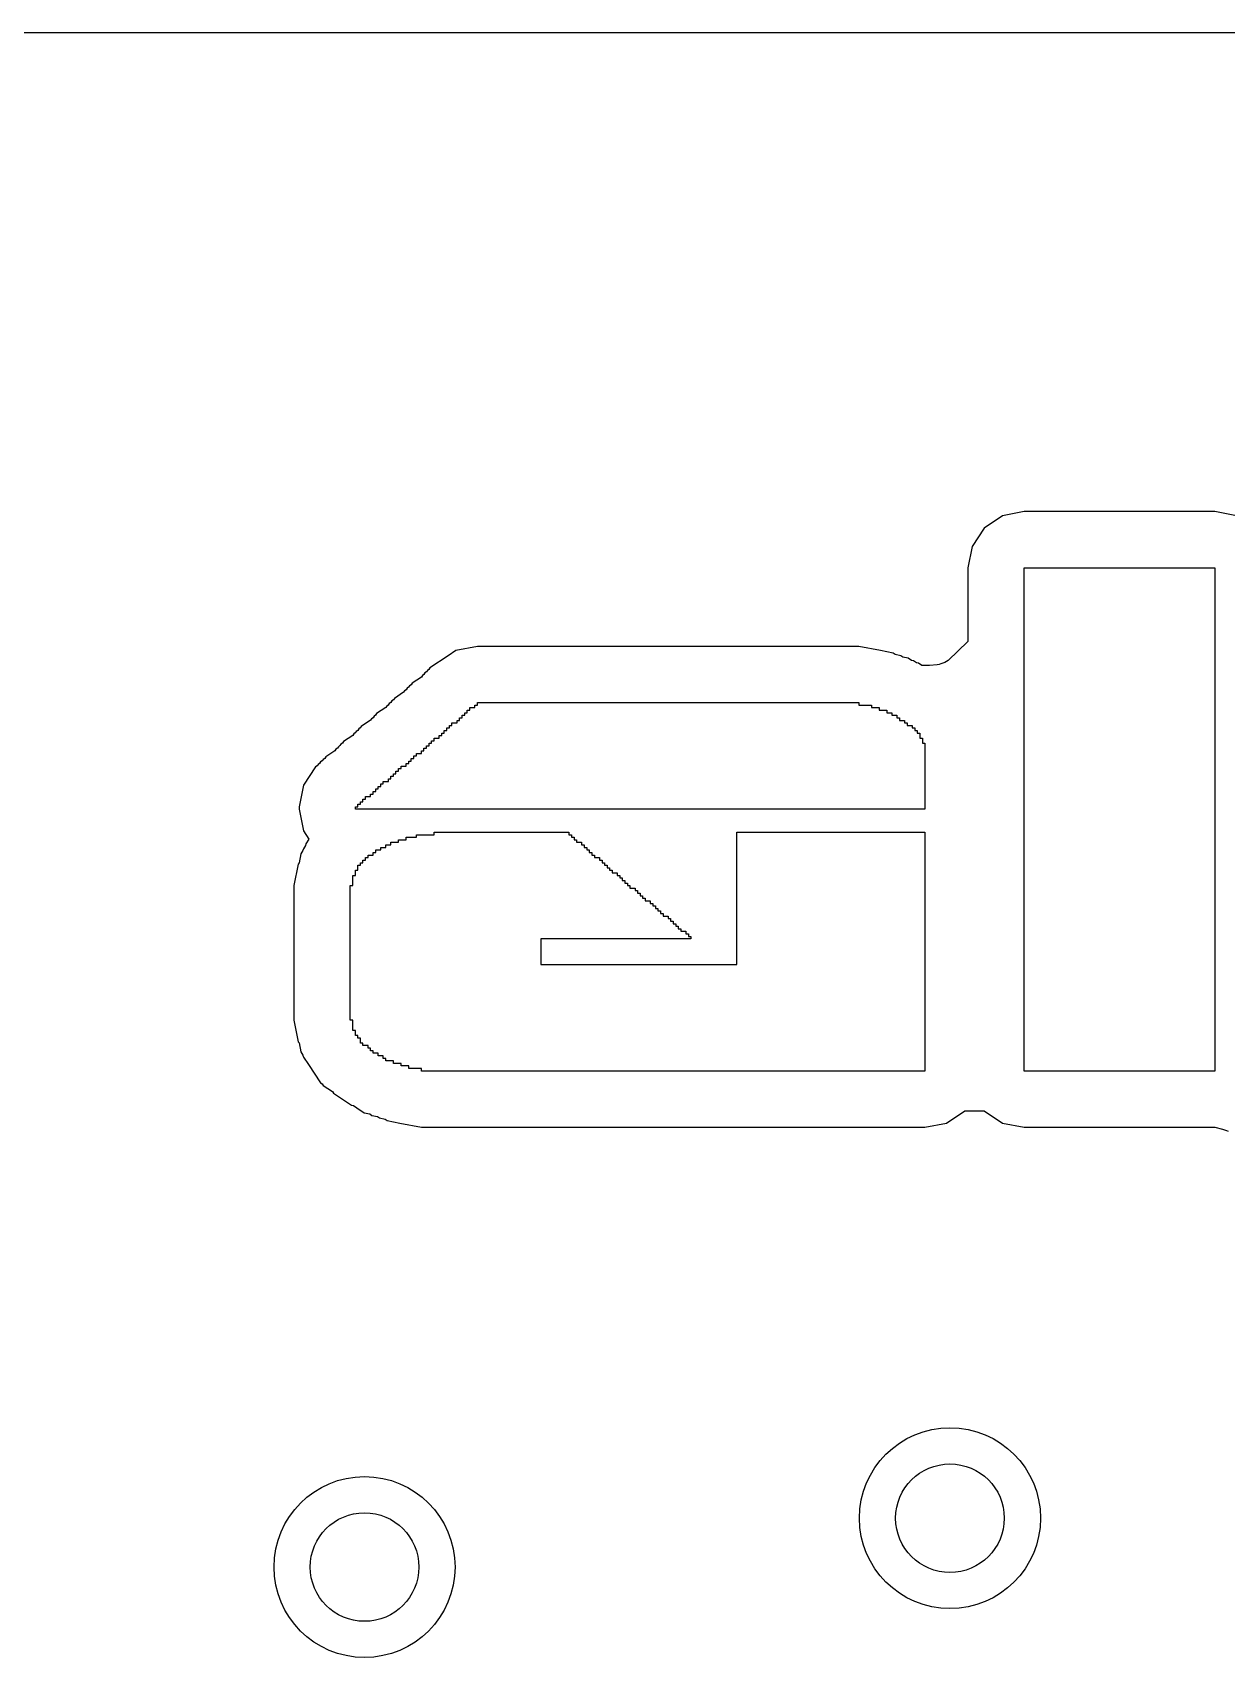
# Model space of a CAD drawing. Extents: x -55.7 to 0, y 0.2 to 22.7.
# Drawn here: x -51.844 to -48.546, y 18.165 to 22.656 of the extents above; entities that cross this region are included whole.
import ezdxf

# ---------------------------------------------------------------- set-up
doc = ezdxf.new("R2010")
doc.units = 0
doc.layers.add('TOPLAYER', color=1, linetype='CONTINUOUS')
doc.layers.add('VIAHOLELAYER', color=16, linetype='CONTINUOUS')

msp = doc.modelspace()

# ---------------------------------------------------------------- linework, layer by layer
at = {"layer": 'TOPLAYER'}
for p, q in [((-53.34, 22.6559), (-45.254, 22.6559)), ((-49.1052, 21.3317), (-49.1647, 21.3199)), ((-48.5785, 21.3317), (-49.1052, 21.3317)), ((-48.519, 21.3199), (-48.5785, 21.3317)), ((-49.1647, 21.3199), (-49.2151, 21.2862)), ((-49.2151, 21.2862), (-49.2488, 21.2358)), ((-49.2488, 21.2358), (-49.2606, 21.1763)), ((-49.2606, 21.1763), (-49.2606, 20.9726)), ((-49.1052, 21.1693), (-49.1052, 21.1763)), ((-49.1052, 21.1763), (-48.5785, 21.1763)), ((-49.1052, 21.1623), (-49.1052, 21.1693)), ((-49.1052, 21.1552), (-49.1052, 21.1623)), ((-49.1052, 21.1482), (-49.1052, 21.1552)), ((-48.5785, 21.1763), (-48.5785, 21.1693)), ((-48.5785, 21.1693), (-48.5785, 21.1623)), ((-48.5785, 21.1623), (-48.5785, 21.1552)), ((-48.5785, 21.1552), (-48.5785, 21.1482)), ((-49.1052, 21.1412), (-49.1052, 21.1482)), ((-49.1052, 21.1342), (-49.1052, 21.1412)), ((-49.1052, 21.1271), (-49.1052, 21.1342)), ((-49.1052, 21.1201), (-49.1052, 21.1271)), ((-49.1052, 21.1131), (-49.1052, 21.1201)), ((-49.1052, 21.1061), (-49.1052, 21.1131)), ((-48.5785, 21.1482), (-48.5785, 21.1412)), ((-48.5785, 21.1412), (-48.5785, 21.1342)), ((-48.5785, 21.1342), (-48.5785, 21.1271)), ((-48.5785, 21.1271), (-48.5785, 21.1201)), ((-48.5785, 21.1201), (-48.5785, 21.1131)), ((-48.5785, 21.1131), (-48.5785, 21.1061)), ((-49.1052, 21.099), (-49.1052, 21.1061)), ((-49.1052, 21.092), (-49.1052, 21.099)), ((-49.1052, 21.085), (-49.1052, 21.092)), ((-49.1052, 21.078), (-49.1052, 21.085)), ((-49.1052, 21.0709), (-49.1052, 21.078)), ((-49.1052, 21.0639), (-49.1052, 21.0709)), ((-49.1052, 21.0569), (-49.1052, 21.0639)), ((-48.5785, 21.1061), (-48.5785, 21.099)), ((-48.5785, 21.099), (-48.5785, 21.092)), ((-48.5785, 21.092), (-48.5785, 21.085)), ((-48.5785, 21.085), (-48.5785, 21.078)), ((-48.5785, 21.078), (-48.5785, 21.0709)), ((-48.5785, 21.0709), (-48.5785, 21.0639)), ((-48.5785, 21.0639), (-48.5785, 21.0569)), ((-49.1052, 21.0499), (-49.1052, 21.0569)), ((-49.1052, 21.0428), (-49.1052, 21.0499)), ((-49.1052, 21.0358), (-49.1052, 21.0428)), ((-49.1052, 21.0288), (-49.1052, 21.0358)), ((-49.1052, 21.0218), (-49.1052, 21.0288)), ((-49.1052, 21.0148), (-49.1052, 21.0218)), ((-48.5785, 21.0569), (-48.5785, 21.0499)), ((-48.5785, 21.0499), (-48.5785, 21.0428)), ((-48.5785, 21.0428), (-48.5785, 21.0358)), ((-48.5785, 21.0358), (-48.5785, 21.0288)), ((-48.5785, 21.0288), (-48.5785, 21.0218)), ((-48.5785, 21.0218), (-48.5785, 21.0148)), ((-49.2606, 20.9726), (-49.3152, 20.9205)), ((-49.1052, 21.0077), (-49.1052, 21.0148)), ((-49.1052, 21.0007), (-49.1052, 21.0077)), ((-49.1052, 20.9937), (-49.1052, 21.0007)), ((-49.1052, 20.9867), (-49.1052, 20.9937)), ((-49.1052, 20.9796), (-49.1052, 20.9867)), ((-49.1052, 20.9726), (-49.1052, 20.9796)), ((-49.1052, 20.9656), (-49.1052, 20.9726)), ((-48.5785, 21.0148), (-48.5785, 21.0077)), ((-48.5785, 21.0077), (-48.5785, 21.0007)), ((-48.5785, 21.0007), (-48.5785, 20.9937)), ((-48.5785, 20.9937), (-48.5785, 20.9867)), ((-48.5785, 20.9867), (-48.5785, 20.9796)), ((-48.5785, 20.9796), (-48.5785, 20.9726)), ((-48.5785, 20.9726), (-48.5785, 20.9656)), ((-50.6958, 20.9336), (-50.7462, 20.8999)), ((-50.6748, 20.9476), (-50.6958, 20.9336)), ((-50.6958, 20.9336), (-50.6958, 20.9336)), ((-50.6153, 20.9594), (-50.6748, 20.9476)), ((-49.5618, 20.9594), (-50.6153, 20.9594)), ((-49.5023, 20.9476), (-49.5618, 20.9594)), ((-49.5022, 20.9476), (-49.5023, 20.9476)), ((-49.4672, 20.9406), (-49.5022, 20.9476)), ((-49.4612, 20.9365), (-49.4672, 20.9406)), ((-49.4461, 20.9336), (-49.4612, 20.9365)), ((-49.4401, 20.9295), (-49.4461, 20.9336)), ((-49.425, 20.9265), (-49.4401, 20.9295)), ((-49.1052, 20.9586), (-49.1052, 20.9656)), ((-49.1052, 20.9515), (-49.1052, 20.9586)), ((-49.1052, 20.9445), (-49.1052, 20.9515)), ((-49.1052, 20.9375), (-49.1052, 20.9445)), ((-49.1052, 20.9305), (-49.1052, 20.9375)), ((-49.1052, 20.9234), (-49.1052, 20.9305)), ((-48.5785, 20.9656), (-48.5785, 20.9586)), ((-48.5785, 20.9586), (-48.5785, 20.9515)), ((-48.5785, 20.9515), (-48.5785, 20.9445)), ((-48.5785, 20.9445), (-48.5785, 20.9375)), ((-48.5785, 20.9375), (-48.5785, 20.9305)), ((-48.5785, 20.9305), (-48.5785, 20.9234)), ((-50.7603, 20.8858), (-50.7631, 20.8816)), ((-50.7561, 20.8886), (-50.7603, 20.8858)), ((-50.7533, 20.8929), (-50.7561, 20.8886)), ((-50.7491, 20.8957), (-50.7533, 20.8929)), ((-50.7462, 20.8999), (-50.7491, 20.8957)), ((-49.416, 20.9205), (-49.425, 20.9265)), ((-49.411, 20.9195), (-49.416, 20.9205)), ((-49.402, 20.9135), (-49.411, 20.9195)), ((-49.397, 20.9125), (-49.402, 20.9135)), ((-49.3876, 20.9063), (-49.397, 20.9125)), ((-49.3669, 20.9068), (-49.3876, 20.9063)), ((-49.3451, 20.9087), (-49.3669, 20.9068)), ((-49.3396, 20.9097), (-49.3451, 20.9087)), ((-49.3348, 20.911), (-49.3396, 20.9097)), ((-49.3294, 20.9129), (-49.3348, 20.911)), ((-49.3245, 20.9152), (-49.3294, 20.9129)), ((-49.3152, 20.9205), (-49.3245, 20.9152)), ((-49.1052, 20.9164), (-49.1052, 20.9234)), ((-49.1052, 20.9094), (-49.1052, 20.9164)), ((-49.1052, 20.9024), (-49.1052, 20.9094)), ((-49.1052, 20.8954), (-49.1052, 20.9024)), ((-49.1052, 20.8883), (-49.1052, 20.8954)), ((-49.1052, 20.8813), (-49.1052, 20.8883)), ((-48.5785, 20.9234), (-48.5785, 20.9164)), ((-48.5785, 20.9164), (-48.5785, 20.9094)), ((-48.5785, 20.9094), (-48.5785, 20.9024)), ((-48.5785, 20.9024), (-48.5785, 20.8954)), ((-48.5785, 20.8954), (-48.5785, 20.8883)), ((-48.5785, 20.8883), (-48.5785, 20.8813)), ((-50.8123, 20.8395), (-50.8165, 20.8367)), ((-50.8095, 20.8437), (-50.8123, 20.8395)), ((-50.8053, 20.8465), (-50.8095, 20.8437)), ((-50.8024, 20.8507), (-50.8053, 20.8465)), ((-50.7982, 20.8535), (-50.8024, 20.8507)), ((-50.7954, 20.8577), (-50.7982, 20.8535)), ((-50.7701, 20.8746), (-50.7954, 20.8577)), ((-50.7673, 20.8788), (-50.7701, 20.8746)), ((-50.7631, 20.8816), (-50.7673, 20.8788)), ((-49.1052, 20.8743), (-49.1052, 20.8813)), ((-49.1052, 20.8673), (-49.1052, 20.8743)), ((-49.1052, 20.8602), (-49.1052, 20.8673)), ((-49.1052, 20.8532), (-49.1052, 20.8602)), ((-49.1052, 20.8462), (-49.1052, 20.8532)), ((-49.1052, 20.8392), (-49.1052, 20.8462)), ((-49.1052, 20.8321), (-49.1052, 20.8392)), ((-48.5785, 20.8813), (-48.5785, 20.8743)), ((-48.5785, 20.8743), (-48.5785, 20.8673)), ((-48.5785, 20.8673), (-48.5785, 20.8602)), ((-48.5785, 20.8602), (-48.5785, 20.8532)), ((-48.5785, 20.8532), (-48.5785, 20.8462)), ((-48.5785, 20.8462), (-48.5785, 20.8392)), ((-48.5785, 20.8392), (-48.5785, 20.8321)), ((-50.8656, 20.7945), (-50.8684, 20.7904)), ((-50.8614, 20.7973), (-50.8656, 20.7945)), ((-50.8586, 20.8015), (-50.8614, 20.7973)), ((-50.8544, 20.8044), (-50.8586, 20.8015)), ((-50.8516, 20.8086), (-50.8544, 20.8044)), ((-50.8474, 20.8114), (-50.8516, 20.8086)), ((-50.8446, 20.8156), (-50.8474, 20.8114)), ((-50.8193, 20.8325), (-50.8446, 20.8156)), ((-50.8165, 20.8367), (-50.8193, 20.8325)), ((-50.6223, 20.79), (-50.6223, 20.797)), ((-50.6223, 20.797), (-50.6153, 20.797)), ((-50.6153, 20.797), (-50.6153, 20.804)), ((-50.6153, 20.804), (-49.5618, 20.804)), ((-49.5618, 20.804), (-49.5618, 20.797)), ((-49.5618, 20.797), (-49.5266, 20.797)), ((-49.5266, 20.797), (-49.5266, 20.79)), ((-49.1052, 20.8251), (-49.1052, 20.8321)), ((-49.1052, 20.8181), (-49.1052, 20.8251)), ((-49.1052, 20.8111), (-49.1052, 20.8181)), ((-49.1052, 20.804), (-49.1052, 20.8111)), ((-49.1052, 20.797), (-49.1052, 20.804)), ((-49.1052, 20.79), (-49.1052, 20.797)), ((-48.5785, 20.8321), (-48.5785, 20.8251)), ((-48.5785, 20.8251), (-48.5785, 20.8181)), ((-48.5785, 20.8181), (-48.5785, 20.8111)), ((-48.5785, 20.8111), (-48.5785, 20.804)), ((-48.5785, 20.804), (-48.5785, 20.797)), ((-48.5785, 20.797), (-48.5785, 20.79)), ((-50.9106, 20.7553), (-50.9359, 20.7383)), ((-50.9078, 20.7594), (-50.9106, 20.7553)), ((-50.9036, 20.7622), (-50.9078, 20.7594)), ((-50.9008, 20.7664), (-50.9036, 20.7622)), ((-50.8966, 20.7692), (-50.9008, 20.7664)), ((-50.8937, 20.7735), (-50.8966, 20.7692)), ((-50.8684, 20.7904), (-50.8937, 20.7735)), ((-50.6855, 20.7408), (-50.6855, 20.7479)), ((-50.6855, 20.7479), (-50.6715, 20.7479)), ((-50.6715, 20.7479), (-50.6715, 20.7549)), ((-50.6715, 20.7549), (-50.6645, 20.7549)), ((-50.6645, 20.7549), (-50.6645, 20.7619)), ((-50.6645, 20.7619), (-50.6574, 20.7619)), ((-50.6574, 20.7619), (-50.6574, 20.7689)), ((-50.6574, 20.7689), (-50.6504, 20.7689)), ((-50.6504, 20.7689), (-50.6504, 20.776)), ((-50.6504, 20.776), (-50.6434, 20.776)), ((-50.6434, 20.776), (-50.6434, 20.783)), ((-50.6434, 20.783), (-50.6364, 20.783)), ((-50.6364, 20.783), (-50.6364, 20.79)), ((-50.6364, 20.79), (-50.6223, 20.79)), ((-49.5266, 20.79), (-49.5056, 20.79)), ((-49.5056, 20.79), (-49.5056, 20.783)), ((-49.5056, 20.783), (-49.4845, 20.783)), ((-49.4845, 20.783), (-49.4845, 20.776)), ((-49.4845, 20.776), (-49.4705, 20.776)), ((-49.4705, 20.776), (-49.4705, 20.7689)), ((-49.4705, 20.7689), (-49.4564, 20.7689)), ((-49.4564, 20.7689), (-49.4564, 20.7619)), ((-49.4564, 20.7619), (-49.4494, 20.7619)), ((-49.4494, 20.7619), (-49.4494, 20.7549)), ((-49.4494, 20.7549), (-49.4353, 20.7549)), ((-49.4353, 20.7549), (-49.4353, 20.7479)), ((-49.4353, 20.7479), (-49.4283, 20.7479)), ((-49.4283, 20.7479), (-49.4283, 20.7408)), ((-49.1052, 20.783), (-49.1052, 20.79)), ((-49.1052, 20.776), (-49.1052, 20.783)), ((-49.1052, 20.7689), (-49.1052, 20.776)), ((-49.1052, 20.7619), (-49.1052, 20.7689)), ((-49.1052, 20.7549), (-49.1052, 20.7619)), ((-49.1052, 20.7479), (-49.1052, 20.7549)), ((-49.1052, 20.7408), (-49.1052, 20.7479)), ((-48.5785, 20.79), (-48.5785, 20.783)), ((-48.5785, 20.783), (-48.5785, 20.776)), ((-48.5785, 20.776), (-48.5785, 20.7689)), ((-48.5785, 20.7689), (-48.5785, 20.7619)), ((-48.5785, 20.7619), (-48.5785, 20.7549)), ((-48.5785, 20.7549), (-48.5785, 20.7479)), ((-48.5785, 20.7479), (-48.5785, 20.7408)), ((-50.9597, 20.7131), (-50.985, 20.6962)), ((-50.957, 20.7173), (-50.9597, 20.7131)), ((-50.9527, 20.7201), (-50.957, 20.7173)), ((-50.9499, 20.7243), (-50.9527, 20.7201)), ((-50.9457, 20.7271), (-50.9499, 20.7243)), ((-50.9429, 20.7313), (-50.9457, 20.7271)), ((-50.9387, 20.7341), (-50.9429, 20.7313)), ((-50.9359, 20.7383), (-50.9387, 20.7341)), ((-50.7347, 20.6987), (-50.7347, 20.7057)), ((-50.7347, 20.7057), (-50.7207, 20.7057)), ((-50.7207, 20.7057), (-50.7207, 20.7127)), ((-50.7207, 20.7127), (-50.7136, 20.7127)), ((-50.7136, 20.7127), (-50.7136, 20.7198)), ((-50.7136, 20.7198), (-50.7066, 20.7198)), ((-50.7066, 20.7198), (-50.7066, 20.7268)), ((-50.7066, 20.7268), (-50.6996, 20.7268)), ((-50.6996, 20.7268), (-50.6996, 20.7338)), ((-50.6996, 20.7338), (-50.6926, 20.7338)), ((-50.6926, 20.7338), (-50.6926, 20.7408)), ((-50.6926, 20.7408), (-50.6855, 20.7408)), ((-49.4283, 20.7408), (-49.4143, 20.7408)), ((-49.4143, 20.7408), (-49.4143, 20.7338)), ((-49.4143, 20.7338), (-49.4073, 20.7338)), ((-49.4073, 20.7338), (-49.4073, 20.7268)), ((-49.4073, 20.7268), (-49.4002, 20.7268)), ((-49.4002, 20.7268), (-49.4002, 20.7198)), ((-49.4002, 20.7198), (-49.3932, 20.7198)), ((-49.3932, 20.7198), (-49.3932, 20.7127)), ((-49.3932, 20.7127), (-49.3932, 20.7057)), ((-49.3932, 20.7057), (-49.3862, 20.7057)), ((-49.3862, 20.7057), (-49.3862, 20.6987)), ((-49.1052, 20.7338), (-49.1052, 20.7408)), ((-49.1052, 20.7268), (-49.1052, 20.7338)), ((-49.1052, 20.7198), (-49.1052, 20.7268)), ((-49.1052, 20.7127), (-49.1052, 20.7198)), ((-49.1052, 20.7057), (-49.1052, 20.7127)), ((-49.1052, 20.6987), (-49.1052, 20.7057)), ((-48.5785, 20.7408), (-48.5785, 20.7338)), ((-48.5785, 20.7338), (-48.5785, 20.7268)), ((-48.5785, 20.7268), (-48.5785, 20.7198)), ((-48.5785, 20.7198), (-48.5785, 20.7127)), ((-48.5785, 20.7127), (-48.5785, 20.7057)), ((-48.5785, 20.7057), (-48.5785, 20.6987)), ((-51.0089, 20.671), (-51.0342, 20.654)), ((-51.0061, 20.6751), (-51.0089, 20.671)), ((-51.0019, 20.6779), (-51.0061, 20.6751)), ((-50.9991, 20.6821), (-51.0019, 20.6779)), ((-50.9949, 20.685), (-50.9991, 20.6821)), ((-50.9921, 20.6892), (-50.9949, 20.685)), ((-50.9879, 20.692), (-50.9921, 20.6892)), ((-50.985, 20.6962), (-50.9879, 20.692)), ((-50.7839, 20.6566), (-50.7839, 20.6636)), ((-50.7839, 20.6636), (-50.7698, 20.6636)), ((-50.7698, 20.6636), (-50.7698, 20.6706)), ((-50.7698, 20.6706), (-50.7628, 20.6706)), ((-50.7628, 20.6706), (-50.7628, 20.6776)), ((-50.7628, 20.6776), (-50.7558, 20.6776)), ((-50.7558, 20.6776), (-50.7558, 20.6846)), ((-50.7558, 20.6846), (-50.7488, 20.6846)), ((-50.7488, 20.6846), (-50.7488, 20.6917)), ((-50.7488, 20.6917), (-50.7417, 20.6917)), ((-50.7417, 20.6917), (-50.7417, 20.6987)), ((-50.7417, 20.6987), (-50.7347, 20.6987)), ((-49.3862, 20.6987), (-49.3862, 20.6917)), ((-49.3862, 20.6917), (-49.3792, 20.6917)), ((-49.3792, 20.6917), (-49.3792, 20.6846)), ((-49.3792, 20.6846), (-49.3792, 20.6776)), ((-49.3792, 20.6776), (-49.3792, 20.6706)), ((-49.3792, 20.6706), (-49.3792, 20.6636)), ((-49.3792, 20.6636), (-49.3792, 20.6566)), ((-49.1052, 20.6917), (-49.1052, 20.6987)), ((-49.1052, 20.6846), (-49.1052, 20.6917)), ((-49.1052, 20.6776), (-49.1052, 20.6846)), ((-49.1052, 20.6706), (-49.1052, 20.6776)), ((-49.1052, 20.6636), (-49.1052, 20.6706)), ((-49.1052, 20.6566), (-49.1052, 20.6636)), ((-48.5785, 20.6987), (-48.5785, 20.6917)), ((-48.5785, 20.6917), (-48.5785, 20.6846)), ((-48.5785, 20.6846), (-48.5785, 20.6776)), ((-48.5785, 20.6776), (-48.5785, 20.6706)), ((-48.5785, 20.6706), (-48.5785, 20.6636)), ((-48.5785, 20.6636), (-48.5785, 20.6566)), ((-51.0623, 20.626), (-51.096, 20.5755)), ((-51.0581, 20.6288), (-51.0623, 20.626)), ((-51.0553, 20.633), (-51.0581, 20.6288)), ((-51.0511, 20.6358), (-51.0553, 20.633)), ((-51.0483, 20.64), (-51.0511, 20.6358)), ((-51.044, 20.6428), (-51.0483, 20.64)), ((-51.0412, 20.647), (-51.044, 20.6428)), ((-51.037, 20.6498), (-51.0412, 20.647)), ((-51.0342, 20.654), (-51.037, 20.6498)), ((-50.8401, 20.6074), (-50.8401, 20.6144)), ((-50.8401, 20.6144), (-50.833, 20.6144)), ((-50.833, 20.6144), (-50.833, 20.6214)), ((-50.833, 20.6214), (-50.826, 20.6214)), ((-50.826, 20.6214), (-50.826, 20.6285)), ((-50.826, 20.6285), (-50.812, 20.6285)), ((-50.812, 20.6285), (-50.812, 20.6355)), ((-50.812, 20.6355), (-50.8049, 20.6355)), ((-50.8049, 20.6355), (-50.8049, 20.6425)), ((-50.8049, 20.6425), (-50.7979, 20.6425)), ((-50.7979, 20.6425), (-50.7979, 20.6495)), ((-50.7979, 20.6495), (-50.7909, 20.6495)), ((-50.7909, 20.6495), (-50.7909, 20.6566)), ((-50.7909, 20.6566), (-50.7839, 20.6566)), ((-49.3792, 20.6566), (-49.3792, 20.6495)), ((-49.3792, 20.6495), (-49.3792, 20.6425)), ((-49.3792, 20.6425), (-49.3792, 20.6355)), ((-49.3792, 20.6355), (-49.3792, 20.6285)), ((-49.3792, 20.6285), (-49.3792, 20.6214)), ((-49.3792, 20.6214), (-49.3792, 20.6144)), ((-49.3792, 20.6144), (-49.3792, 20.6074)), ((-49.1052, 20.6495), (-49.1052, 20.6566)), ((-49.1052, 20.6425), (-49.1052, 20.6495)), ((-49.1052, 20.6355), (-49.1052, 20.6425)), ((-49.1052, 20.6285), (-49.1052, 20.6355)), ((-49.1052, 20.6214), (-49.1052, 20.6285)), ((-49.1052, 20.6144), (-49.1052, 20.6214)), ((-49.1052, 20.6074), (-49.1052, 20.6144)), ((-48.5785, 20.6566), (-48.5785, 20.6495)), ((-48.5785, 20.6495), (-48.5785, 20.6425)), ((-48.5785, 20.6425), (-48.5785, 20.6355)), ((-48.5785, 20.6355), (-48.5785, 20.6285)), ((-48.5785, 20.6285), (-48.5785, 20.6214)), ((-48.5785, 20.6214), (-48.5785, 20.6144)), ((-48.5785, 20.6144), (-48.5785, 20.6074)), ((-51.096, 20.5755), (-51.1078, 20.5161)), ((-50.8892, 20.5652), (-50.8892, 20.5723)), ((-50.8892, 20.5723), (-50.8822, 20.5723)), ((-50.8822, 20.5723), (-50.8822, 20.5793)), ((-50.8822, 20.5793), (-50.8752, 20.5793)), ((-50.8752, 20.5793), (-50.8752, 20.5863)), ((-50.8752, 20.5863), (-50.8611, 20.5863)), ((-50.8611, 20.5863), (-50.8611, 20.5933)), ((-50.8611, 20.5933), (-50.8541, 20.5933)), ((-50.8541, 20.5933), (-50.8541, 20.6004)), ((-50.8541, 20.6004), (-50.8471, 20.6004)), ((-50.8471, 20.6004), (-50.8471, 20.6074)), ((-50.8471, 20.6074), (-50.8401, 20.6074)), ((-49.3792, 20.6074), (-49.3792, 20.6004)), ((-49.3792, 20.6004), (-49.3792, 20.5933)), ((-49.3792, 20.5933), (-49.3792, 20.5863)), ((-49.3792, 20.5863), (-49.3792, 20.5793)), ((-49.3792, 20.5793), (-49.3792, 20.5723)), ((-49.3792, 20.5723), (-49.3792, 20.5652)), ((-49.1052, 20.6004), (-49.1052, 20.6074)), ((-49.1052, 20.5933), (-49.1052, 20.6004)), ((-49.1052, 20.5863), (-49.1052, 20.5933)), ((-49.1052, 20.5793), (-49.1052, 20.5863)), ((-49.1052, 20.5723), (-49.1052, 20.5793)), ((-49.1052, 20.5652), (-49.1052, 20.5723)), ((-48.5785, 20.6074), (-48.5785, 20.6004)), ((-48.5785, 20.6004), (-48.5785, 20.5933)), ((-48.5785, 20.5933), (-48.5785, 20.5863)), ((-48.5785, 20.5863), (-48.5785, 20.5793)), ((-48.5785, 20.5793), (-48.5785, 20.5723)), ((-48.5785, 20.5723), (-48.5785, 20.5652)), ((-50.9384, 20.5231), (-50.9384, 20.5301)), ((-50.9384, 20.5301), (-50.9314, 20.5301)), ((-50.9314, 20.5301), (-50.9314, 20.5372)), ((-50.9314, 20.5372), (-50.9243, 20.5372)), ((-50.9243, 20.5372), (-50.9243, 20.5442)), ((-50.9243, 20.5442), (-50.9103, 20.5442)), ((-50.9103, 20.5442), (-50.9103, 20.5512)), ((-50.9103, 20.5512), (-50.9033, 20.5512)), ((-50.9033, 20.5512), (-50.9033, 20.5582)), ((-50.9033, 20.5582), (-50.8962, 20.5582)), ((-50.8962, 20.5582), (-50.8962, 20.5652)), ((-50.8962, 20.5652), (-50.8892, 20.5652)), ((-49.3792, 20.5652), (-49.3792, 20.5582)), ((-49.3792, 20.5582), (-49.3792, 20.5512)), ((-49.3792, 20.5512), (-49.3792, 20.5442)), ((-49.3792, 20.5442), (-49.3792, 20.5372)), ((-49.3792, 20.5372), (-49.3792, 20.5301)), ((-49.3792, 20.5301), (-49.3792, 20.5231)), ((-49.1052, 20.5582), (-49.1052, 20.5652)), ((-49.1052, 20.5512), (-49.1052, 20.5582)), ((-49.1052, 20.5442), (-49.1052, 20.5512)), ((-49.1052, 20.5372), (-49.1052, 20.5442)), ((-49.1052, 20.5301), (-49.1052, 20.5372)), ((-49.1052, 20.5231), (-49.1052, 20.5301)), ((-48.5785, 20.5652), (-48.5785, 20.5582)), ((-48.5785, 20.5582), (-48.5785, 20.5512)), ((-48.5785, 20.5512), (-48.5785, 20.5442)), ((-48.5785, 20.5442), (-48.5785, 20.5372)), ((-48.5785, 20.5372), (-48.5785, 20.5301)), ((-48.5785, 20.5301), (-48.5785, 20.5231)), ((-51.1078, 20.5161), (-51.1078, 20.5091)), ((-51.1078, 20.5091), (-51.096, 20.4496)), ((-50.9524, 20.5091), (-50.9524, 20.5161)), ((-50.9524, 20.5161), (-50.9454, 20.5161)), ((-49.3792, 20.5091), (-50.9524, 20.5091)), ((-50.9454, 20.5161), (-50.9454, 20.5231)), ((-50.9454, 20.5231), (-50.9384, 20.5231)), ((-49.3792, 20.5231), (-49.3792, 20.5161)), ((-49.3792, 20.5161), (-49.3792, 20.5091)), ((-49.1052, 20.5161), (-49.1052, 20.5231)), ((-49.1052, 20.5091), (-49.1052, 20.5161)), ((-49.1052, 20.502), (-49.1052, 20.5091)), ((-49.1052, 20.495), (-49.1052, 20.502)), ((-49.1052, 20.488), (-49.1052, 20.495)), ((-49.1052, 20.481), (-49.1052, 20.488)), ((-49.1052, 20.4739), (-49.1052, 20.481)), ((-48.5785, 20.5231), (-48.5785, 20.5161)), ((-48.5785, 20.5161), (-48.5785, 20.5091)), ((-48.5785, 20.5091), (-48.5785, 20.502)), ((-48.5785, 20.502), (-48.5785, 20.495)), ((-48.5785, 20.495), (-48.5785, 20.488)), ((-48.5785, 20.488), (-48.5785, 20.481)), ((-48.5785, 20.481), (-48.5785, 20.4739)), ((-51.096, 20.4496), (-51.0806, 20.4265)), ((-50.7839, 20.4318), (-50.7839, 20.4388)), ((-50.7839, 20.4388), (-50.7347, 20.4388)), ((-50.7347, 20.4388), (-50.7347, 20.4458)), ((-50.7347, 20.4458), (-50.3625, 20.4458)), ((-50.3625, 20.4458), (-50.3625, 20.4388)), ((-50.3625, 20.4388), (-50.3554, 20.4388)), ((-50.3554, 20.4388), (-50.3554, 20.4318)), ((-49.8989, 20.4388), (-49.8989, 20.4458)), ((-49.8989, 20.4458), (-49.3792, 20.4458)), ((-49.8989, 20.4318), (-49.8989, 20.4388)), ((-49.3792, 20.4458), (-49.3792, 20.4388)), ((-49.3792, 20.4388), (-49.3792, 20.4318)), ((-49.1052, 20.4669), (-49.1052, 20.4739)), ((-49.1052, 20.4599), (-49.1052, 20.4669)), ((-49.1052, 20.4529), (-49.1052, 20.4599)), ((-49.1052, 20.4458), (-49.1052, 20.4529)), ((-49.1052, 20.4388), (-49.1052, 20.4458)), ((-49.1052, 20.4318), (-49.1052, 20.4388)), ((-48.5785, 20.4739), (-48.5785, 20.4669)), ((-48.5785, 20.4669), (-48.5785, 20.4599)), ((-48.5785, 20.4599), (-48.5785, 20.4529)), ((-48.5785, 20.4529), (-48.5785, 20.4458)), ((-48.5785, 20.4458), (-48.5785, 20.4388)), ((-48.5785, 20.4388), (-48.5785, 20.4318)), ((-51.097, 20.3949), (-51.103, 20.3859)), ((-51.096, 20.4), (-51.097, 20.3949)), ((-51.09, 20.409), (-51.096, 20.4)), ((-51.089, 20.414), (-51.09, 20.409)), ((-51.0806, 20.4265), (-51.089, 20.414)), ((-50.9033, 20.3826), (-50.9033, 20.3897)), ((-50.9033, 20.3897), (-50.8962, 20.3897)), ((-50.8962, 20.3897), (-50.8962, 20.3967)), ((-50.8962, 20.3967), (-50.8822, 20.3967)), ((-50.8822, 20.3967), (-50.8822, 20.4037)), ((-50.8822, 20.4037), (-50.8681, 20.4037)), ((-50.8681, 20.4037), (-50.8681, 20.4107)), ((-50.8681, 20.4107), (-50.8541, 20.4107)), ((-50.8541, 20.4107), (-50.8541, 20.4178)), ((-50.8541, 20.4178), (-50.833, 20.4178)), ((-50.833, 20.4178), (-50.833, 20.4248)), ((-50.833, 20.4248), (-50.812, 20.4248)), ((-50.812, 20.4248), (-50.812, 20.4318)), ((-50.812, 20.4318), (-50.7839, 20.4318)), ((-50.3554, 20.4318), (-50.3484, 20.4318)), ((-50.3484, 20.4318), (-50.3484, 20.4248)), ((-50.3484, 20.4248), (-50.3414, 20.4248)), ((-50.3414, 20.4248), (-50.3414, 20.4178)), ((-50.3414, 20.4178), (-50.3273, 20.4178)), ((-50.3273, 20.4178), (-50.3273, 20.4107)), ((-50.3273, 20.4107), (-50.3203, 20.4107)), ((-50.3203, 20.4107), (-50.3203, 20.4037)), ((-50.3203, 20.4037), (-50.3133, 20.4037)), ((-50.3133, 20.4037), (-50.3133, 20.3967)), ((-50.3133, 20.3967), (-50.3063, 20.3967)), ((-50.3063, 20.3967), (-50.3063, 20.3897)), ((-50.3063, 20.3897), (-50.2992, 20.3897)), ((-50.2992, 20.3897), (-50.2992, 20.3826)), ((-49.8989, 20.4248), (-49.8989, 20.4318)), ((-49.8989, 20.4178), (-49.8989, 20.4248)), ((-49.8989, 20.4107), (-49.8989, 20.4178)), ((-49.8989, 20.4037), (-49.8989, 20.4107)), ((-49.8989, 20.3967), (-49.8989, 20.4037)), ((-49.8989, 20.3897), (-49.8989, 20.3967)), ((-49.8989, 20.3826), (-49.8989, 20.3897)), ((-49.3792, 20.4318), (-49.3792, 20.4248)), ((-49.3792, 20.4248), (-49.3792, 20.4178)), ((-49.3792, 20.4178), (-49.3792, 20.4107)), ((-49.3792, 20.4107), (-49.3792, 20.4037)), ((-49.3792, 20.4037), (-49.3792, 20.3967)), ((-49.3792, 20.3967), (-49.3792, 20.3897)), ((-49.3792, 20.3897), (-49.3792, 20.3826)), ((-49.1052, 20.4248), (-49.1052, 20.4318)), ((-49.1052, 20.4178), (-49.1052, 20.4248)), ((-49.1052, 20.4107), (-49.1052, 20.4178)), ((-49.1052, 20.4037), (-49.1052, 20.4107)), ((-49.1052, 20.3967), (-49.1052, 20.4037)), ((-49.1052, 20.3897), (-49.1052, 20.3967)), ((-49.1052, 20.3826), (-49.1052, 20.3897)), ((-48.5785, 20.4318), (-48.5785, 20.4248)), ((-48.5785, 20.4248), (-48.5785, 20.4178)), ((-48.5785, 20.4178), (-48.5785, 20.4107)), ((-48.5785, 20.4107), (-48.5785, 20.4037)), ((-48.5785, 20.4037), (-48.5785, 20.3967)), ((-48.5785, 20.3967), (-48.5785, 20.3897)), ((-48.5785, 20.3897), (-48.5785, 20.3826)), ((-51.11, 20.3578), (-51.1219, 20.2984)), ((-51.108, 20.3609), (-51.11, 20.3578)), ((-51.103, 20.3859), (-51.108, 20.3609)), ((-50.9454, 20.3475), (-50.9454, 20.3545)), ((-50.9454, 20.3545), (-50.9384, 20.3545)), ((-50.9454, 20.3405), (-50.9454, 20.3475)), ((-50.9384, 20.3545), (-50.9384, 20.3616)), ((-50.9384, 20.3616), (-50.9314, 20.3616)), ((-50.9314, 20.3616), (-50.9314, 20.3686)), ((-50.9314, 20.3686), (-50.9243, 20.3686)), ((-50.9243, 20.3686), (-50.9243, 20.3756)), ((-50.9243, 20.3756), (-50.9173, 20.3756)), ((-50.9173, 20.3756), (-50.9173, 20.3826)), ((-50.9173, 20.3826), (-50.9033, 20.3826)), ((-50.2992, 20.3826), (-50.2922, 20.3826)), ((-50.2922, 20.3826), (-50.2922, 20.3756)), ((-50.2922, 20.3756), (-50.2782, 20.3756)), ((-50.2782, 20.3756), (-50.2782, 20.3686)), ((-50.2782, 20.3686), (-50.2711, 20.3686)), ((-50.2711, 20.3686), (-50.2711, 20.3616)), ((-50.2711, 20.3616), (-50.2641, 20.3616)), ((-50.2641, 20.3616), (-50.2641, 20.3545)), ((-50.2641, 20.3545), (-50.2571, 20.3545)), ((-50.2571, 20.3545), (-50.2571, 20.3475)), ((-50.2571, 20.3475), (-50.2501, 20.3475)), ((-50.2501, 20.3475), (-50.2501, 20.3405)), ((-49.8989, 20.3756), (-49.8989, 20.3826)), ((-49.8989, 20.3686), (-49.8989, 20.3756)), ((-49.8989, 20.3616), (-49.8989, 20.3686)), ((-49.8989, 20.3545), (-49.8989, 20.3616)), ((-49.8989, 20.3475), (-49.8989, 20.3545)), ((-49.8989, 20.3405), (-49.8989, 20.3475)), ((-49.3792, 20.3826), (-49.3792, 20.3756)), ((-49.3792, 20.3756), (-49.3792, 20.3686)), ((-49.3792, 20.3686), (-49.3792, 20.3616)), ((-49.3792, 20.3616), (-49.3792, 20.3545)), ((-49.3792, 20.3545), (-49.3792, 20.3475)), ((-49.3792, 20.3475), (-49.3792, 20.3405)), ((-49.1052, 20.3756), (-49.1052, 20.3826)), ((-49.1052, 20.3686), (-49.1052, 20.3756)), ((-49.1052, 20.3616), (-49.1052, 20.3686)), ((-49.1052, 20.3545), (-49.1052, 20.3616)), ((-49.1052, 20.3475), (-49.1052, 20.3545)), ((-49.1052, 20.3405), (-49.1052, 20.3475)), ((-48.5785, 20.3826), (-48.5785, 20.3756)), ((-48.5785, 20.3756), (-48.5785, 20.3686)), ((-48.5785, 20.3686), (-48.5785, 20.3616)), ((-48.5785, 20.3616), (-48.5785, 20.3545)), ((-48.5785, 20.3545), (-48.5785, 20.3475)), ((-48.5785, 20.3475), (-48.5785, 20.3405)), ((-50.9595, 20.3194), (-50.9595, 20.3264)), ((-50.9595, 20.3264), (-50.9524, 20.3264)), ((-50.9595, 20.3124), (-50.9595, 20.3194)), ((-50.9595, 20.3054), (-50.9595, 20.3124)), ((-50.9595, 20.2984), (-50.9595, 20.3054)), ((-50.9524, 20.3335), (-50.9524, 20.3405)), ((-50.9524, 20.3405), (-50.9454, 20.3405)), ((-50.9524, 20.3264), (-50.9524, 20.3335)), ((-50.2501, 20.3405), (-50.2431, 20.3405)), ((-50.2431, 20.3405), (-50.2431, 20.3335)), ((-50.2431, 20.3335), (-50.229, 20.3335)), ((-50.229, 20.3335), (-50.229, 20.3264)), ((-50.229, 20.3264), (-50.222, 20.3264)), ((-50.222, 20.3264), (-50.222, 20.3194)), ((-50.222, 20.3194), (-50.215, 20.3194)), ((-50.215, 20.3194), (-50.215, 20.3124)), ((-50.215, 20.3124), (-50.2079, 20.3124)), ((-50.2079, 20.3124), (-50.2079, 20.3054)), ((-50.2079, 20.3054), (-50.2009, 20.3054)), ((-50.2009, 20.3054), (-50.2009, 20.2984)), ((-49.8989, 20.3335), (-49.8989, 20.3405)), ((-49.8989, 20.3264), (-49.8989, 20.3335)), ((-49.8989, 20.3194), (-49.8989, 20.3264)), ((-49.8989, 20.3124), (-49.8989, 20.3194)), ((-49.8989, 20.3054), (-49.8989, 20.3124)), ((-49.8989, 20.2984), (-49.8989, 20.3054)), ((-49.3792, 20.3405), (-49.3792, 20.3335)), ((-49.3792, 20.3335), (-49.3792, 20.3264)), ((-49.3792, 20.3264), (-49.3792, 20.3194)), ((-49.3792, 20.3194), (-49.3792, 20.3124)), ((-49.3792, 20.3124), (-49.3792, 20.3054)), ((-49.3792, 20.3054), (-49.3792, 20.2984)), ((-49.1052, 20.3335), (-49.1052, 20.3405)), ((-49.1052, 20.3264), (-49.1052, 20.3335)), ((-49.1052, 20.3194), (-49.1052, 20.3264)), ((-49.1052, 20.3124), (-49.1052, 20.3194)), ((-49.1052, 20.3054), (-49.1052, 20.3124)), ((-49.1052, 20.2984), (-49.1052, 20.3054)), ((-48.5785, 20.3405), (-48.5785, 20.3335)), ((-48.5785, 20.3335), (-48.5785, 20.3264)), ((-48.5785, 20.3264), (-48.5785, 20.3194)), ((-48.5785, 20.3194), (-48.5785, 20.3124)), ((-48.5785, 20.3124), (-48.5785, 20.3054)), ((-48.5785, 20.3054), (-48.5785, 20.2984)), ((-51.1219, 20.2984), (-51.1219, 19.9261)), ((-50.9665, 20.2913), (-50.9665, 20.2984)), ((-50.9665, 20.2984), (-50.9595, 20.2984)), ((-50.9665, 20.2843), (-50.9665, 20.2913)), ((-50.9665, 20.2773), (-50.9665, 20.2843)), ((-50.9665, 20.2703), (-50.9665, 20.2773)), ((-50.9665, 20.2632), (-50.9665, 20.2703)), ((-50.9665, 20.2562), (-50.9665, 20.2632)), ((-50.9665, 20.2492), (-50.9665, 20.2562)), ((-50.2009, 20.2984), (-50.1939, 20.2984)), ((-50.1939, 20.2984), (-50.1939, 20.2913)), ((-50.1939, 20.2913), (-50.1798, 20.2913)), ((-50.1798, 20.2913), (-50.1798, 20.2843)), ((-50.1798, 20.2843), (-50.1728, 20.2843)), ((-50.1728, 20.2843), (-50.1728, 20.2773)), ((-50.1728, 20.2773), (-50.1658, 20.2773)), ((-50.1658, 20.2773), (-50.1658, 20.2703)), ((-50.1658, 20.2703), (-50.1588, 20.2703)), ((-50.1588, 20.2703), (-50.1588, 20.2632)), ((-50.1588, 20.2632), (-50.1517, 20.2632)), ((-50.1517, 20.2632), (-50.1517, 20.2562)), ((-50.1517, 20.2562), (-50.1377, 20.2562)), ((-50.1377, 20.2562), (-50.1377, 20.2492)), ((-49.8989, 20.2913), (-49.8989, 20.2984)), ((-49.8989, 20.2843), (-49.8989, 20.2913)), ((-49.8989, 20.2773), (-49.8989, 20.2843)), ((-49.8989, 20.2703), (-49.8989, 20.2773)), ((-49.8989, 20.2632), (-49.8989, 20.2703)), ((-49.8989, 20.2562), (-49.8989, 20.2632)), ((-49.8989, 20.2492), (-49.8989, 20.2562)), ((-49.3792, 20.2984), (-49.3792, 20.2913)), ((-49.3792, 20.2913), (-49.3792, 20.2843)), ((-49.3792, 20.2843), (-49.3792, 20.2773)), ((-49.3792, 20.2773), (-49.3792, 20.2703)), ((-49.3792, 20.2703), (-49.3792, 20.2632)), ((-49.3792, 20.2632), (-49.3792, 20.2562)), ((-49.3792, 20.2562), (-49.3792, 20.2492)), ((-49.1052, 20.2913), (-49.1052, 20.2984)), ((-49.1052, 20.2843), (-49.1052, 20.2913)), ((-49.1052, 20.2773), (-49.1052, 20.2843)), ((-49.1052, 20.2703), (-49.1052, 20.2773)), ((-49.1052, 20.2632), (-49.1052, 20.2703)), ((-49.1052, 20.2562), (-49.1052, 20.2632)), ((-49.1052, 20.2492), (-49.1052, 20.2562)), ((-48.5785, 20.2984), (-48.5785, 20.2913)), ((-48.5785, 20.2913), (-48.5785, 20.2843)), ((-48.5785, 20.2843), (-48.5785, 20.2773)), ((-48.5785, 20.2773), (-48.5785, 20.2703)), ((-48.5785, 20.2703), (-48.5785, 20.2632)), ((-48.5785, 20.2632), (-48.5785, 20.2562)), ((-48.5785, 20.2562), (-48.5785, 20.2492)), ((-50.9665, 20.2422), (-50.9665, 20.2492)), ((-50.9665, 20.2351), (-50.9665, 20.2422)), ((-50.9665, 20.2281), (-50.9665, 20.2351)), ((-50.9665, 20.2211), (-50.9665, 20.2281)), ((-50.9665, 20.2141), (-50.9665, 20.2211)), ((-50.9665, 20.207), (-50.9665, 20.2141)), ((-50.1377, 20.2492), (-50.1307, 20.2492)), ((-50.1307, 20.2492), (-50.1307, 20.2422)), ((-50.1307, 20.2422), (-50.1237, 20.2422)), ((-50.1237, 20.2422), (-50.1237, 20.2351)), ((-50.1237, 20.2351), (-50.1166, 20.2351)), ((-50.1166, 20.2351), (-50.1166, 20.2281)), ((-50.1166, 20.2281), (-50.1096, 20.2281)), ((-50.1096, 20.2281), (-50.1096, 20.2211)), ((-50.1096, 20.2211), (-50.1026, 20.2211)), ((-50.1026, 20.2211), (-50.1026, 20.2141)), ((-50.1026, 20.2141), (-50.0885, 20.2141)), ((-50.0885, 20.2141), (-50.0885, 20.207)), ((-49.8989, 20.2422), (-49.8989, 20.2492)), ((-49.8989, 20.2351), (-49.8989, 20.2422)), ((-49.8989, 20.2281), (-49.8989, 20.2351)), ((-49.8989, 20.2211), (-49.8989, 20.2281)), ((-49.8989, 20.2141), (-49.8989, 20.2211)), ((-49.8989, 20.207), (-49.8989, 20.2141)), ((-49.3792, 20.2492), (-49.3792, 20.2422)), ((-49.3792, 20.2422), (-49.3792, 20.2351)), ((-49.3792, 20.2351), (-49.3792, 20.2281)), ((-49.3792, 20.2281), (-49.3792, 20.2211)), ((-49.3792, 20.2211), (-49.3792, 20.2141)), ((-49.3792, 20.2141), (-49.3792, 20.207)), ((-49.1052, 20.2422), (-49.1052, 20.2492)), ((-49.1052, 20.2351), (-49.1052, 20.2422)), ((-49.1052, 20.2281), (-49.1052, 20.2351)), ((-49.1052, 20.2211), (-49.1052, 20.2281)), ((-49.1052, 20.2141), (-49.1052, 20.2211)), ((-49.1052, 20.207), (-49.1052, 20.2141)), ((-48.5785, 20.2492), (-48.5785, 20.2422)), ((-48.5785, 20.2422), (-48.5785, 20.2351)), ((-48.5785, 20.2351), (-48.5785, 20.2281)), ((-48.5785, 20.2281), (-48.5785, 20.2211)), ((-48.5785, 20.2211), (-48.5785, 20.2141)), ((-48.5785, 20.2141), (-48.5785, 20.207)), ((-50.9665, 20.2), (-50.9665, 20.207)), ((-50.9665, 20.193), (-50.9665, 20.2)), ((-50.9665, 20.186), (-50.9665, 20.193)), ((-50.9665, 20.179), (-50.9665, 20.186)), ((-50.9665, 20.1719), (-50.9665, 20.179)), ((-50.9665, 20.1649), (-50.9665, 20.1719)), ((-50.9665, 20.1579), (-50.9665, 20.1649)), ((-50.0885, 20.207), (-50.0815, 20.207)), ((-50.0815, 20.207), (-50.0815, 20.2)), ((-50.0815, 20.2), (-50.0745, 20.2)), ((-50.0745, 20.2), (-50.0745, 20.193)), ((-50.0745, 20.193), (-50.0675, 20.193)), ((-50.0675, 20.193), (-50.0675, 20.186)), ((-50.0675, 20.186), (-50.0604, 20.186)), ((-50.0604, 20.186), (-50.0604, 20.179)), ((-50.0604, 20.179), (-50.0534, 20.179)), ((-50.0534, 20.179), (-50.0534, 20.1719)), ((-50.0534, 20.1719), (-50.0394, 20.1719)), ((-50.0394, 20.1719), (-50.0394, 20.1649)), ((-50.0394, 20.1649), (-50.0323, 20.1649)), ((-50.0323, 20.1649), (-50.0323, 20.1579)), ((-49.8989, 20.2), (-49.8989, 20.207)), ((-49.8989, 20.193), (-49.8989, 20.2)), ((-49.8989, 20.186), (-49.8989, 20.193)), ((-49.8989, 20.179), (-49.8989, 20.186)), ((-49.8989, 20.1719), (-49.8989, 20.179)), ((-49.8989, 20.1649), (-49.8989, 20.1719)), ((-49.8989, 20.1579), (-49.8989, 20.1649)), ((-49.3792, 20.207), (-49.3792, 20.2)), ((-49.3792, 20.2), (-49.3792, 20.193)), ((-49.3792, 20.193), (-49.3792, 20.186)), ((-49.3792, 20.186), (-49.3792, 20.179)), ((-49.3792, 20.179), (-49.3792, 20.1719)), ((-49.3792, 20.1719), (-49.3792, 20.1649)), ((-49.3792, 20.1649), (-49.3792, 20.1579)), ((-49.1052, 20.2), (-49.1052, 20.207)), ((-49.1052, 20.193), (-49.1052, 20.2)), ((-49.1052, 20.186), (-49.1052, 20.193)), ((-49.1052, 20.179), (-49.1052, 20.186)), ((-49.1052, 20.1719), (-49.1052, 20.179)), ((-49.1052, 20.1649), (-49.1052, 20.1719)), ((-49.1052, 20.1579), (-49.1052, 20.1649)), ((-48.5785, 20.207), (-48.5785, 20.2)), ((-48.5785, 20.2), (-48.5785, 20.193)), ((-48.5785, 20.193), (-48.5785, 20.186)), ((-48.5785, 20.186), (-48.5785, 20.179)), ((-48.5785, 20.179), (-48.5785, 20.1719)), ((-48.5785, 20.1719), (-48.5785, 20.1649)), ((-48.5785, 20.1649), (-48.5785, 20.1579)), ((-50.9665, 20.1509), (-50.9665, 20.1579)), ((-50.9665, 20.1438), (-50.9665, 20.1509)), ((-50.9665, 20.1368), (-50.9665, 20.1438)), ((-50.9665, 20.1298), (-50.9665, 20.1368)), ((-50.9665, 20.1228), (-50.9665, 20.1298)), ((-50.9665, 20.1157), (-50.9665, 20.1228)), ((-50.0253, 20.1509), (-50.4397, 20.1509)), ((-50.4397, 20.1509), (-50.4397, 20.1438)), ((-50.4397, 20.1438), (-50.4397, 20.1368)), ((-50.4397, 20.1368), (-50.4397, 20.1298)), ((-50.4397, 20.1298), (-50.4397, 20.1228)), ((-50.4397, 20.1228), (-50.4397, 20.1157)), ((-50.0323, 20.1579), (-50.0253, 20.1579)), ((-50.0253, 20.1579), (-50.0253, 20.1509)), ((-49.8989, 20.1509), (-49.8989, 20.1579)), ((-49.8989, 20.1438), (-49.8989, 20.1509)), ((-49.8989, 20.1368), (-49.8989, 20.1438)), ((-49.8989, 20.1298), (-49.8989, 20.1368)), ((-49.8989, 20.1228), (-49.8989, 20.1298)), ((-49.8989, 20.1157), (-49.8989, 20.1228)), ((-49.3792, 20.1579), (-49.3792, 20.1509)), ((-49.3792, 20.1509), (-49.3792, 20.1438)), ((-49.3792, 20.1438), (-49.3792, 20.1368)), ((-49.3792, 20.1368), (-49.3792, 20.1298)), ((-49.3792, 20.1298), (-49.3792, 20.1228)), ((-49.3792, 20.1228), (-49.3792, 20.1157)), ((-49.1052, 20.1509), (-49.1052, 20.1579)), ((-49.1052, 20.1438), (-49.1052, 20.1509)), ((-49.1052, 20.1368), (-49.1052, 20.1438)), ((-49.1052, 20.1298), (-49.1052, 20.1368)), ((-49.1052, 20.1228), (-49.1052, 20.1298)), ((-49.1052, 20.1157), (-49.1052, 20.1228)), ((-48.5785, 20.1579), (-48.5785, 20.1509)), ((-48.5785, 20.1509), (-48.5785, 20.1438)), ((-48.5785, 20.1438), (-48.5785, 20.1368)), ((-48.5785, 20.1368), (-48.5785, 20.1298)), ((-48.5785, 20.1298), (-48.5785, 20.1228)), ((-48.5785, 20.1228), (-48.5785, 20.1157)), ((-50.9665, 20.1087), (-50.9665, 20.1157)), ((-50.9665, 20.1017), (-50.9665, 20.1087)), ((-50.9665, 20.0947), (-50.9665, 20.1017)), ((-50.9665, 20.0876), (-50.9665, 20.0947)), ((-50.9665, 20.0806), (-50.9665, 20.0876)), ((-50.9665, 20.0736), (-50.9665, 20.0806)), ((-50.4397, 20.1157), (-50.4397, 20.1087)), ((-50.4397, 20.1087), (-50.4397, 20.1017)), ((-50.4397, 20.1017), (-50.4397, 20.0947)), ((-50.4397, 20.0947), (-50.4397, 20.0876)), ((-50.4397, 20.0876), (-50.4397, 20.0806)), ((-50.4397, 20.0806), (-49.8989, 20.0806)), ((-49.8989, 20.1087), (-49.8989, 20.1157)), ((-49.8989, 20.1017), (-49.8989, 20.1087)), ((-49.8989, 20.0947), (-49.8989, 20.1017)), ((-49.8989, 20.0876), (-49.8989, 20.0947)), ((-49.8989, 20.0806), (-49.8989, 20.0876)), ((-49.3792, 20.1157), (-49.3792, 20.1087)), ((-49.3792, 20.1087), (-49.3792, 20.1017)), ((-49.3792, 20.1017), (-49.3792, 20.0947)), ((-49.3792, 20.0947), (-49.3792, 20.0876)), ((-49.3792, 20.0876), (-49.3792, 20.0806)), ((-49.3792, 20.0806), (-49.3792, 20.0736)), ((-49.1052, 20.1087), (-49.1052, 20.1157)), ((-49.1052, 20.1017), (-49.1052, 20.1087)), ((-49.1052, 20.0947), (-49.1052, 20.1017)), ((-49.1052, 20.0876), (-49.1052, 20.0947)), ((-49.1052, 20.0806), (-49.1052, 20.0876)), ((-49.1052, 20.0736), (-49.1052, 20.0806)), ((-48.5785, 20.1157), (-48.5785, 20.1087)), ((-48.5785, 20.1087), (-48.5785, 20.1017)), ((-48.5785, 20.1017), (-48.5785, 20.0947)), ((-48.5785, 20.0947), (-48.5785, 20.0876)), ((-48.5785, 20.0876), (-48.5785, 20.0806)), ((-48.5785, 20.0806), (-48.5785, 20.0736)), ((-50.9665, 20.0666), (-50.9665, 20.0736)), ((-50.9665, 20.0596), (-50.9665, 20.0666)), ((-50.9665, 20.0525), (-50.9665, 20.0596)), ((-50.9665, 20.0455), (-50.9665, 20.0525)), ((-50.9665, 20.0385), (-50.9665, 20.0455)), ((-50.9665, 20.0315), (-50.9665, 20.0385)), ((-50.9665, 20.0244), (-50.9665, 20.0315)), ((-49.3792, 20.0736), (-49.3792, 20.0666)), ((-49.3792, 20.0666), (-49.3792, 20.0596)), ((-49.3792, 20.0596), (-49.3792, 20.0525)), ((-49.3792, 20.0525), (-49.3792, 20.0455)), ((-49.3792, 20.0455), (-49.3792, 20.0385)), ((-49.3792, 20.0385), (-49.3792, 20.0315)), ((-49.3792, 20.0315), (-49.3792, 20.0244)), ((-49.1052, 20.0666), (-49.1052, 20.0736)), ((-49.1052, 20.0596), (-49.1052, 20.0666)), ((-49.1052, 20.0525), (-49.1052, 20.0596)), ((-49.1052, 20.0455), (-49.1052, 20.0525)), ((-49.1052, 20.0385), (-49.1052, 20.0455)), ((-49.1052, 20.0315), (-49.1052, 20.0385)), ((-49.1052, 20.0244), (-49.1052, 20.0315)), ((-48.5785, 20.0736), (-48.5785, 20.0666)), ((-48.5785, 20.0666), (-48.5785, 20.0596)), ((-48.5785, 20.0596), (-48.5785, 20.0525)), ((-48.5785, 20.0525), (-48.5785, 20.0455)), ((-48.5785, 20.0455), (-48.5785, 20.0385)), ((-48.5785, 20.0385), (-48.5785, 20.0315)), ((-48.5785, 20.0315), (-48.5785, 20.0244)), ((-50.9665, 20.0174), (-50.9665, 20.0244)), ((-50.9665, 20.0104), (-50.9665, 20.0174)), ((-50.9665, 20.0034), (-50.9665, 20.0104)), ((-50.9665, 19.9963), (-50.9665, 20.0034)), ((-50.9665, 19.9893), (-50.9665, 19.9963)), ((-50.9665, 19.9823), (-50.9665, 19.9893)), ((-49.3792, 20.0244), (-49.3792, 20.0174)), ((-49.3792, 20.0174), (-49.3792, 20.0104)), ((-49.3792, 20.0104), (-49.3792, 20.0034)), ((-49.3792, 20.0034), (-49.3792, 19.9963)), ((-49.3792, 19.9963), (-49.3792, 19.9893)), ((-49.3792, 19.9893), (-49.3792, 19.9823)), ((-49.1052, 20.0174), (-49.1052, 20.0244)), ((-49.1052, 20.0104), (-49.1052, 20.0174)), ((-49.1052, 20.0034), (-49.1052, 20.0104)), ((-49.1052, 19.9963), (-49.1052, 20.0034)), ((-49.1052, 19.9893), (-49.1052, 19.9963)), ((-49.1052, 19.9823), (-49.1052, 19.9893)), ((-48.5785, 20.0244), (-48.5785, 20.0174)), ((-48.5785, 20.0174), (-48.5785, 20.0104)), ((-48.5785, 20.0104), (-48.5785, 20.0034)), ((-48.5785, 20.0034), (-48.5785, 19.9963)), ((-48.5785, 19.9963), (-48.5785, 19.9893)), ((-48.5785, 19.9893), (-48.5785, 19.9823)), ((-50.9665, 19.9753), (-50.9665, 19.9823)), ((-50.9665, 19.9682), (-50.9665, 19.9753)), ((-50.9665, 19.9612), (-50.9665, 19.9682)), ((-50.9665, 19.9542), (-50.9665, 19.9612)), ((-50.9665, 19.9472), (-50.9665, 19.9542)), ((-50.9665, 19.9402), (-50.9665, 19.9472)), ((-50.9665, 19.9331), (-50.9665, 19.9402)), ((-49.3792, 19.9823), (-49.3792, 19.9753)), ((-49.3792, 19.9753), (-49.3792, 19.9682)), ((-49.3792, 19.9682), (-49.3792, 19.9612)), ((-49.3792, 19.9612), (-49.3792, 19.9542)), ((-49.3792, 19.9542), (-49.3792, 19.9472)), ((-49.3792, 19.9472), (-49.3792, 19.9402)), ((-49.3792, 19.9402), (-49.3792, 19.9331)), ((-49.1052, 19.9753), (-49.1052, 19.9823)), ((-49.1052, 19.9682), (-49.1052, 19.9753)), ((-49.1052, 19.9612), (-49.1052, 19.9682)), ((-49.1052, 19.9542), (-49.1052, 19.9612)), ((-49.1052, 19.9472), (-49.1052, 19.9542)), ((-49.1052, 19.9402), (-49.1052, 19.9472)), ((-49.1052, 19.9331), (-49.1052, 19.9402)), ((-48.5785, 19.9823), (-48.5785, 19.9753)), ((-48.5785, 19.9753), (-48.5785, 19.9682)), ((-48.5785, 19.9682), (-48.5785, 19.9612)), ((-48.5785, 19.9612), (-48.5785, 19.9542)), ((-48.5785, 19.9542), (-48.5785, 19.9472)), ((-48.5785, 19.9472), (-48.5785, 19.9402)), ((-48.5785, 19.9402), (-48.5785, 19.9331)), ((-51.1219, 19.9261), (-51.11, 19.8666)), ((-50.9665, 19.9261), (-50.9665, 19.9331)), ((-50.9595, 19.9261), (-50.9665, 19.9261)), ((-50.9595, 19.9191), (-50.9595, 19.9261)), ((-50.9595, 19.9121), (-50.9595, 19.9191)), ((-50.9595, 19.905), (-50.9595, 19.9121)), ((-50.9595, 19.898), (-50.9595, 19.905)), ((-50.9524, 19.898), (-50.9595, 19.898)), ((-50.9524, 19.891), (-50.9524, 19.898)), ((-49.3792, 19.9331), (-49.3792, 19.9261)), ((-49.3792, 19.9261), (-49.3792, 19.9191)), ((-49.3792, 19.9191), (-49.3792, 19.9121)), ((-49.3792, 19.9121), (-49.3792, 19.905)), ((-49.3792, 19.905), (-49.3792, 19.898)), ((-49.3792, 19.898), (-49.3792, 19.891)), ((-49.1052, 19.9261), (-49.1052, 19.9331)), ((-49.1052, 19.9191), (-49.1052, 19.9261)), ((-49.1052, 19.9121), (-49.1052, 19.9191)), ((-49.1052, 19.905), (-49.1052, 19.9121)), ((-49.1052, 19.898), (-49.1052, 19.905)), ((-49.1052, 19.891), (-49.1052, 19.898)), ((-48.5785, 19.9331), (-48.5785, 19.9261)), ((-48.5785, 19.9261), (-48.5785, 19.9191)), ((-48.5785, 19.9191), (-48.5785, 19.9121)), ((-48.5785, 19.9121), (-48.5785, 19.905)), ((-48.5785, 19.905), (-48.5785, 19.898)), ((-48.5785, 19.898), (-48.5785, 19.891)), ((-51.11, 19.8666), (-51.108, 19.8636)), ((-51.108, 19.8636), (-51.103, 19.8385)), ((-50.9524, 19.884), (-50.9524, 19.891)), ((-50.9454, 19.884), (-50.9524, 19.884)), ((-50.9454, 19.8769), (-50.9454, 19.884)), ((-50.9384, 19.8769), (-50.9454, 19.8769)), ((-50.9384, 19.8699), (-50.9384, 19.8769)), ((-50.9384, 19.8629), (-50.9384, 19.8699)), ((-50.9314, 19.8629), (-50.9384, 19.8629)), ((-50.9314, 19.8559), (-50.9314, 19.8629)), ((-50.9173, 19.8559), (-50.9314, 19.8559)), ((-50.9173, 19.8488), (-50.9173, 19.8559)), ((-49.3792, 19.891), (-49.3792, 19.884)), ((-49.3792, 19.884), (-49.3792, 19.8769)), ((-49.3792, 19.8769), (-49.3792, 19.8699)), ((-49.3792, 19.8699), (-49.3792, 19.8629)), ((-49.3792, 19.8629), (-49.3792, 19.8559)), ((-49.3792, 19.8559), (-49.3792, 19.8488)), ((-49.1052, 19.884), (-49.1052, 19.891)), ((-49.1052, 19.8769), (-49.1052, 19.884)), ((-49.1052, 19.8699), (-49.1052, 19.8769)), ((-49.1052, 19.8629), (-49.1052, 19.8699)), ((-49.1052, 19.8559), (-49.1052, 19.8629)), ((-49.1052, 19.8488), (-49.1052, 19.8559)), ((-48.5785, 19.891), (-48.5785, 19.884)), ((-48.5785, 19.884), (-48.5785, 19.8769)), ((-48.5785, 19.8769), (-48.5785, 19.8699)), ((-48.5785, 19.8699), (-48.5785, 19.8629)), ((-48.5785, 19.8629), (-48.5785, 19.8559)), ((-48.5785, 19.8559), (-48.5785, 19.8488)), ((-51.103, 19.8385), (-51.097, 19.8295)), ((-51.097, 19.8295), (-51.096, 19.8245)), ((-51.096, 19.8245), (-51.082, 19.8035)), ((-50.9103, 19.8488), (-50.9173, 19.8488)), ((-50.9103, 19.8418), (-50.9103, 19.8488)), ((-50.9033, 19.8418), (-50.9103, 19.8418)), ((-50.9033, 19.8348), (-50.9033, 19.8418)), ((-50.8892, 19.8348), (-50.9033, 19.8348)), ((-50.8892, 19.8278), (-50.8892, 19.8348)), ((-50.8752, 19.8278), (-50.8892, 19.8278)), ((-50.8752, 19.8208), (-50.8752, 19.8278)), ((-50.8681, 19.8208), (-50.8752, 19.8208)), ((-50.8681, 19.8137), (-50.8681, 19.8208)), ((-50.8471, 19.8137), (-50.8681, 19.8137)), ((-50.8471, 19.8067), (-50.8471, 19.8137)), ((-50.826, 19.8067), (-50.8471, 19.8067)), ((-50.826, 19.7997), (-50.826, 19.8067)), ((-49.3792, 19.8488), (-49.3792, 19.8418)), ((-49.3792, 19.8418), (-49.3792, 19.8348)), ((-49.3792, 19.8348), (-49.3792, 19.8278)), ((-49.3792, 19.8278), (-49.3792, 19.8208)), ((-49.3792, 19.8208), (-49.3792, 19.8137)), ((-49.3792, 19.8137), (-49.3792, 19.8067)), ((-49.3792, 19.8067), (-49.3792, 19.7997)), ((-49.1052, 19.8418), (-49.1052, 19.8488)), ((-49.1052, 19.8348), (-49.1052, 19.8418)), ((-49.1052, 19.8278), (-49.1052, 19.8348)), ((-49.1052, 19.8208), (-49.1052, 19.8278)), ((-49.1052, 19.8137), (-49.1052, 19.8208)), ((-49.1052, 19.8067), (-49.1052, 19.8137)), ((-49.1052, 19.7997), (-49.1052, 19.8067)), ((-48.5785, 19.8488), (-48.5785, 19.8418)), ((-48.5785, 19.8418), (-48.5785, 19.8348)), ((-48.5785, 19.8348), (-48.5785, 19.8278)), ((-48.5785, 19.8278), (-48.5785, 19.8208)), ((-48.5785, 19.8208), (-48.5785, 19.8137)), ((-48.5785, 19.8137), (-48.5785, 19.8067)), ((-48.5785, 19.8067), (-48.5785, 19.7997)), ((-51.082, 19.8035), (-51.0819, 19.8034)), ((-51.0819, 19.8034), (-51.0483, 19.753)), ((-50.8049, 19.7997), (-50.826, 19.7997)), ((-50.8049, 19.7927), (-50.8049, 19.7997)), ((-50.7698, 19.7927), (-50.8049, 19.7927)), ((-50.7698, 19.7856), (-50.7698, 19.7927)), ((-49.3792, 19.7856), (-50.7698, 19.7856)), ((-49.3792, 19.7997), (-49.3792, 19.7927)), ((-49.3792, 19.7927), (-49.3792, 19.7856)), ((-49.1052, 19.7927), (-49.1052, 19.7997)), ((-49.1052, 19.7856), (-49.1052, 19.7927)), ((-48.5785, 19.7856), (-49.1052, 19.7856)), ((-48.5785, 19.7997), (-48.5785, 19.7927)), ((-48.5785, 19.7927), (-48.5785, 19.7856)), ((-51.0483, 19.753), (-51.044, 19.7502)), ((-51.044, 19.7502), (-51.0412, 19.746)), ((-51.0412, 19.746), (-51.0159, 19.7291)), ((-51.0159, 19.7291), (-51.0131, 19.7249)), ((-51.0131, 19.7249), (-50.9627, 19.6912)), ((-50.9627, 19.6912), (-50.9577, 19.6902)), ((-50.9577, 19.6902), (-50.9487, 19.6842)), ((-50.9487, 19.6842), (-50.9486, 19.6842)), ((-50.9486, 19.6842), (-50.9276, 19.6702)), ((-50.9276, 19.6702), (-50.9126, 19.6672)), ((-49.3197, 19.6421), (-49.2693, 19.6758)), ((-49.2693, 19.6758), (-49.2151, 19.6758)), ((-49.2151, 19.6758), (-49.1647, 19.6421)), ((-50.9126, 19.6672), (-50.9065, 19.6631)), ((-50.9065, 19.6631), (-50.8915, 19.6602)), ((-50.8915, 19.6602), (-50.8855, 19.6561)), ((-50.8855, 19.6561), (-50.8704, 19.6531)), ((-50.8704, 19.6531), (-50.8644, 19.6491)), ((-50.8644, 19.6491), (-50.8294, 19.6421)), ((-50.8294, 19.6421), (-50.8293, 19.6421)), ((-50.8293, 19.6421), (-50.7698, 19.6302)), ((-50.7698, 19.6302), (-49.3792, 19.6302)), ((-49.3792, 19.6302), (-49.3197, 19.6421)), ((-49.1647, 19.6421), (-49.1052, 19.6302)), ((-49.1052, 19.6302), (-48.5785, 19.6302)), ((-48.5785, 19.6302), (-48.5572, 19.6254)), ((-48.5572, 19.6254), (-48.5515, 19.6237)), ((-48.5515, 19.6237), (-48.5465, 19.6217)), ((-48.5465, 19.6217), (-48.5416, 19.6195))]:
    msp.add_line(p, q, dxfattribs=at)
for centre in [(-49.31, 18.55), (-50.927, 18.415)]:
    msp.add_circle(centre, 0.25, dxfattribs=at)
at = {"layer": 'VIAHOLELAYER'}
for centre in [(-49.31, 18.55), (-50.927, 18.415)]:
    msp.add_circle(centre, 0.15, dxfattribs=at)

doc.saveas('drawing.dxf')
